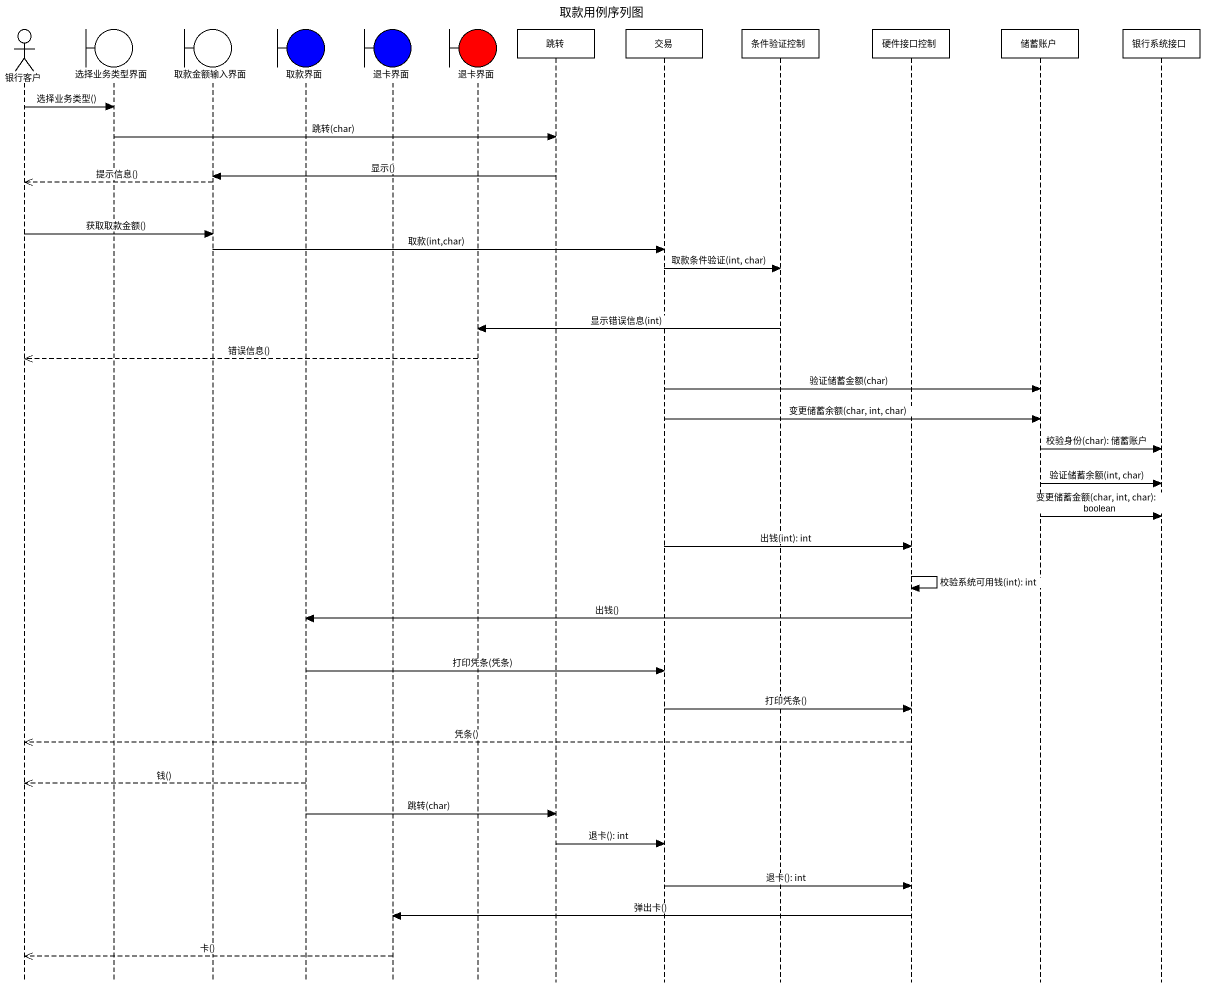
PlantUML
@startuml
title 取款用例序列图
hide footbox
actor 银行客户
boundary 选择业务类型界面
boundary 取款金额输入界面
boundary 取款界面 #0000FF
boundary 退卡界面 #0000FF
boundary "退卡界面" as 退卡界面_2 #FF0000
participant 跳转
participant 交易
participant 条件验证控制
participant 硬件接口控制
participant 储蓄账户
participant 银行系统接口

银行客户 -> 选择业务类型界面 : 选择业务类型()
选择业务类型界面 -> 跳转 : 跳转(char)
跳转 -> 取款金额输入界面 : 显示()
取款金额输入界面 -->> 银行客户 : 提示信息()
银行客户 -> 取款金额输入界面 : 获取取款金额()
取款金额输入界面 -> 交易 : 取款(int,char)
交易 -> 条件验证控制 : 取款条件验证(int, char)
条件验证控制 -> 退卡界面_2 : 显示错误信息(int)
退卡界面_2 -->> 银行客户 : 错误信息()
交易 -> 储蓄账户 : 验证储蓄金额(char)
交易 -> 储蓄账户 : 变更储蓄余额(char, int, char)
储蓄账户 -> 银行系统接口 : 校验身份(char): 储蓄账户
储蓄账户 -> 银行系统接口 : 验证储蓄余额(int, char)
储蓄账户 -> 银行系统接口 : 变更储蓄金额(char, int, char): boolean
交易 -> 硬件接口控制 : 出钱(int): int
硬件接口控制 -> 硬件接口控制 : 校验系统可用钱(int): int
硬件接口控制 -> 取款界面 : 出钱()
取款界面 -> 交易 : 打印凭条(凭条)
交易 -> 硬件接口控制 : 打印凭条()
硬件接口控制 -->> 银行客户 : 凭条()
取款界面 -->> 银行客户 : 钱()
取款界面 -> 跳转 : 跳转(char)
跳转 -> 交易 : 退卡(): int
交易 -> 硬件接口控制 : 退卡(): int
硬件接口控制 -> 退卡界面 : 弹出卡()
退卡界面 -->> 银行客户 : 卡()
@enduml
